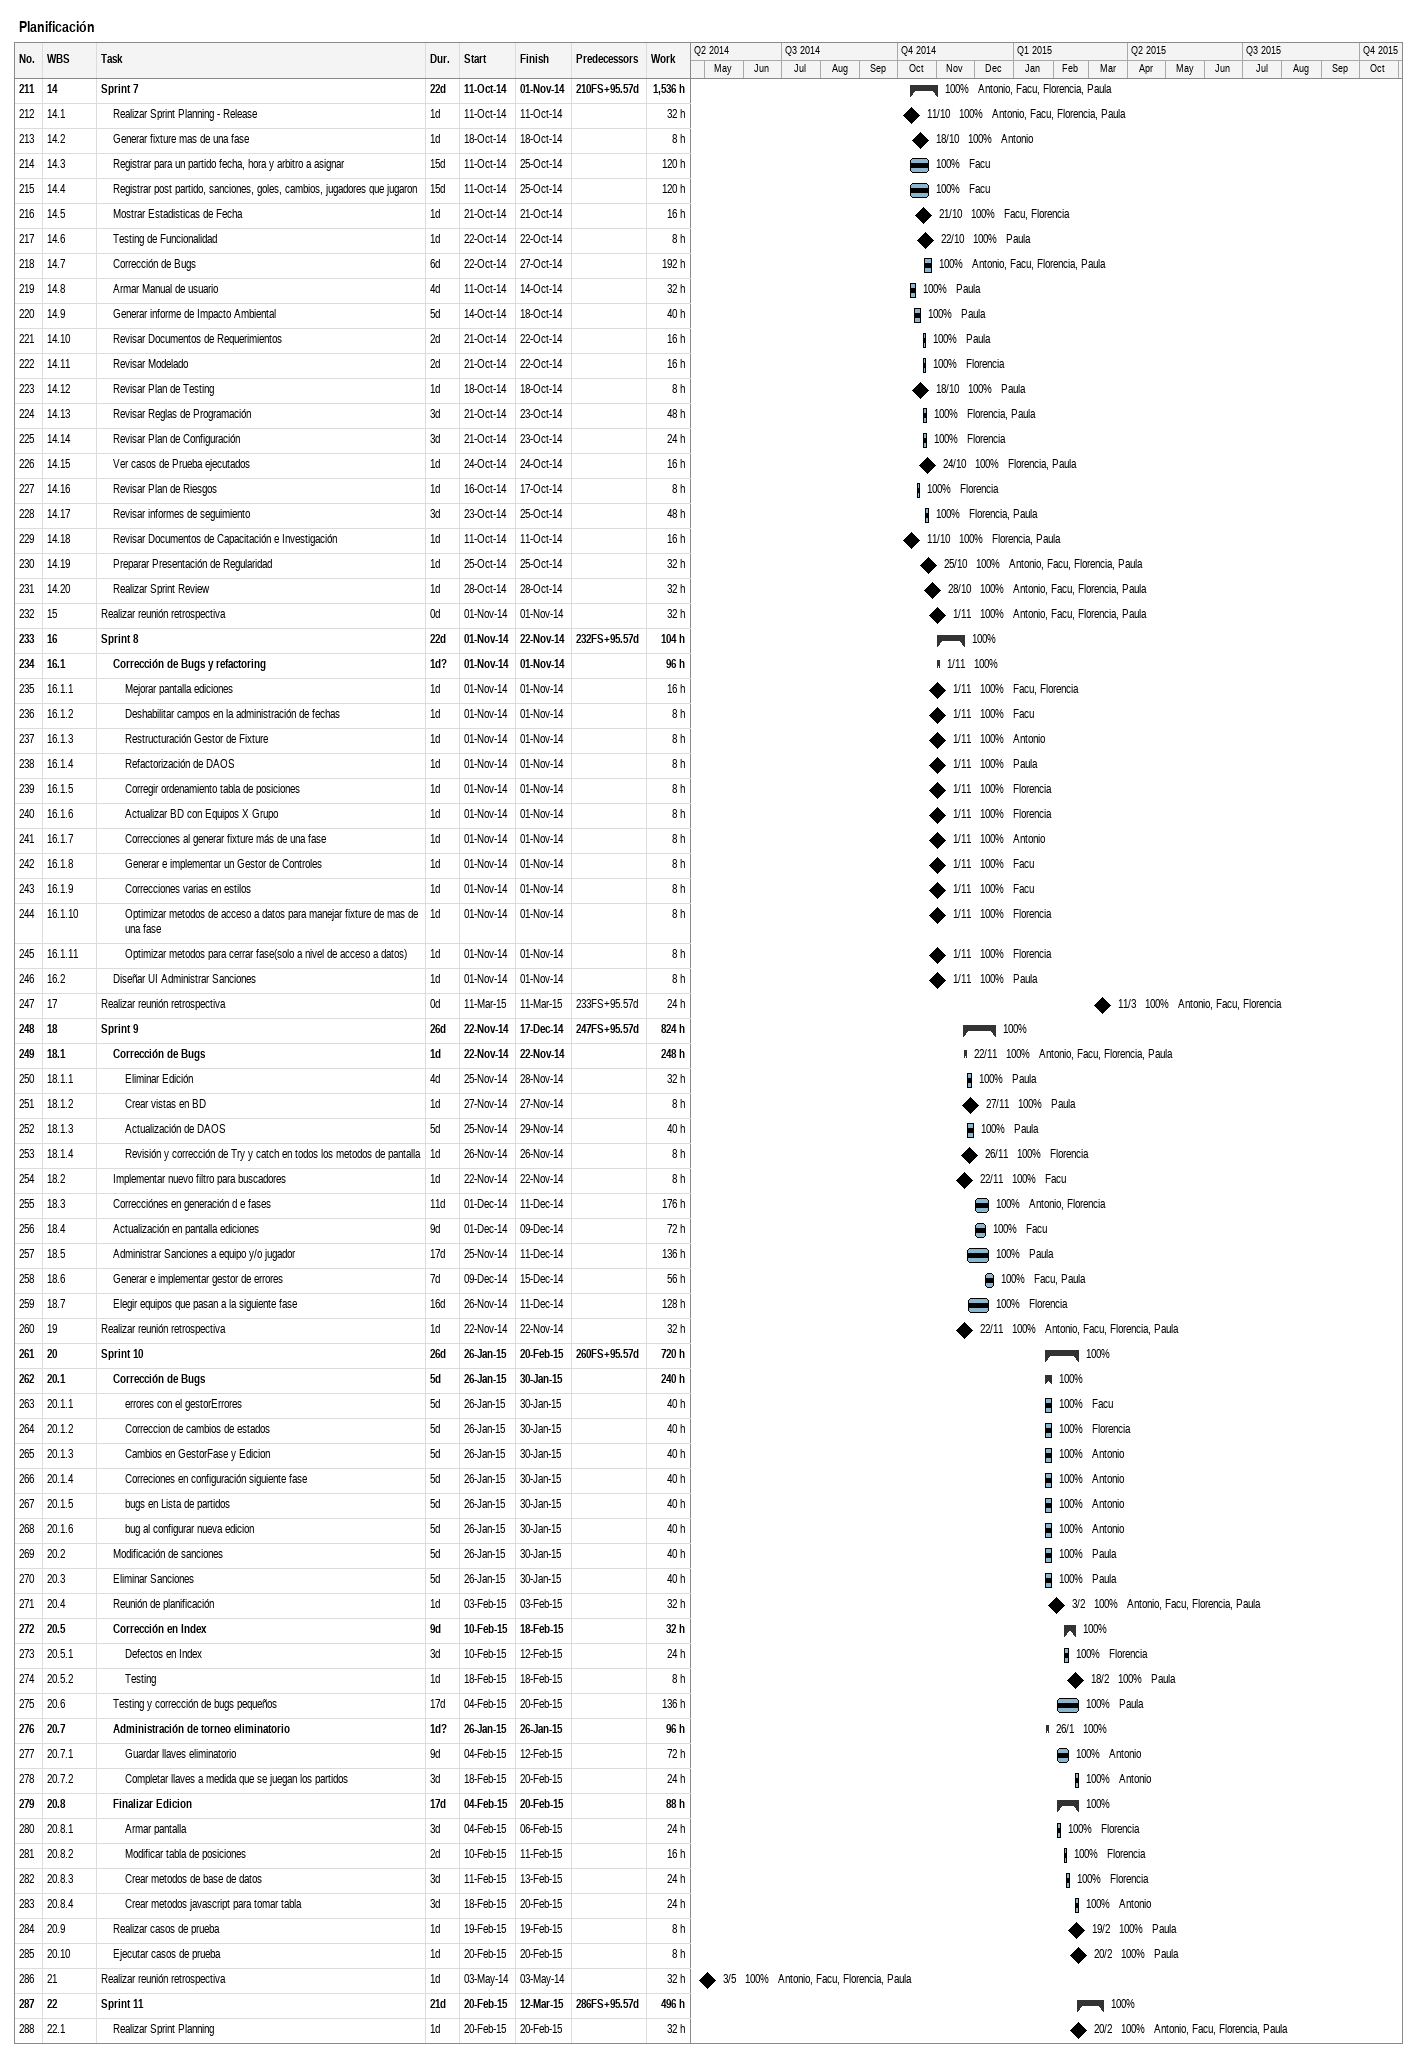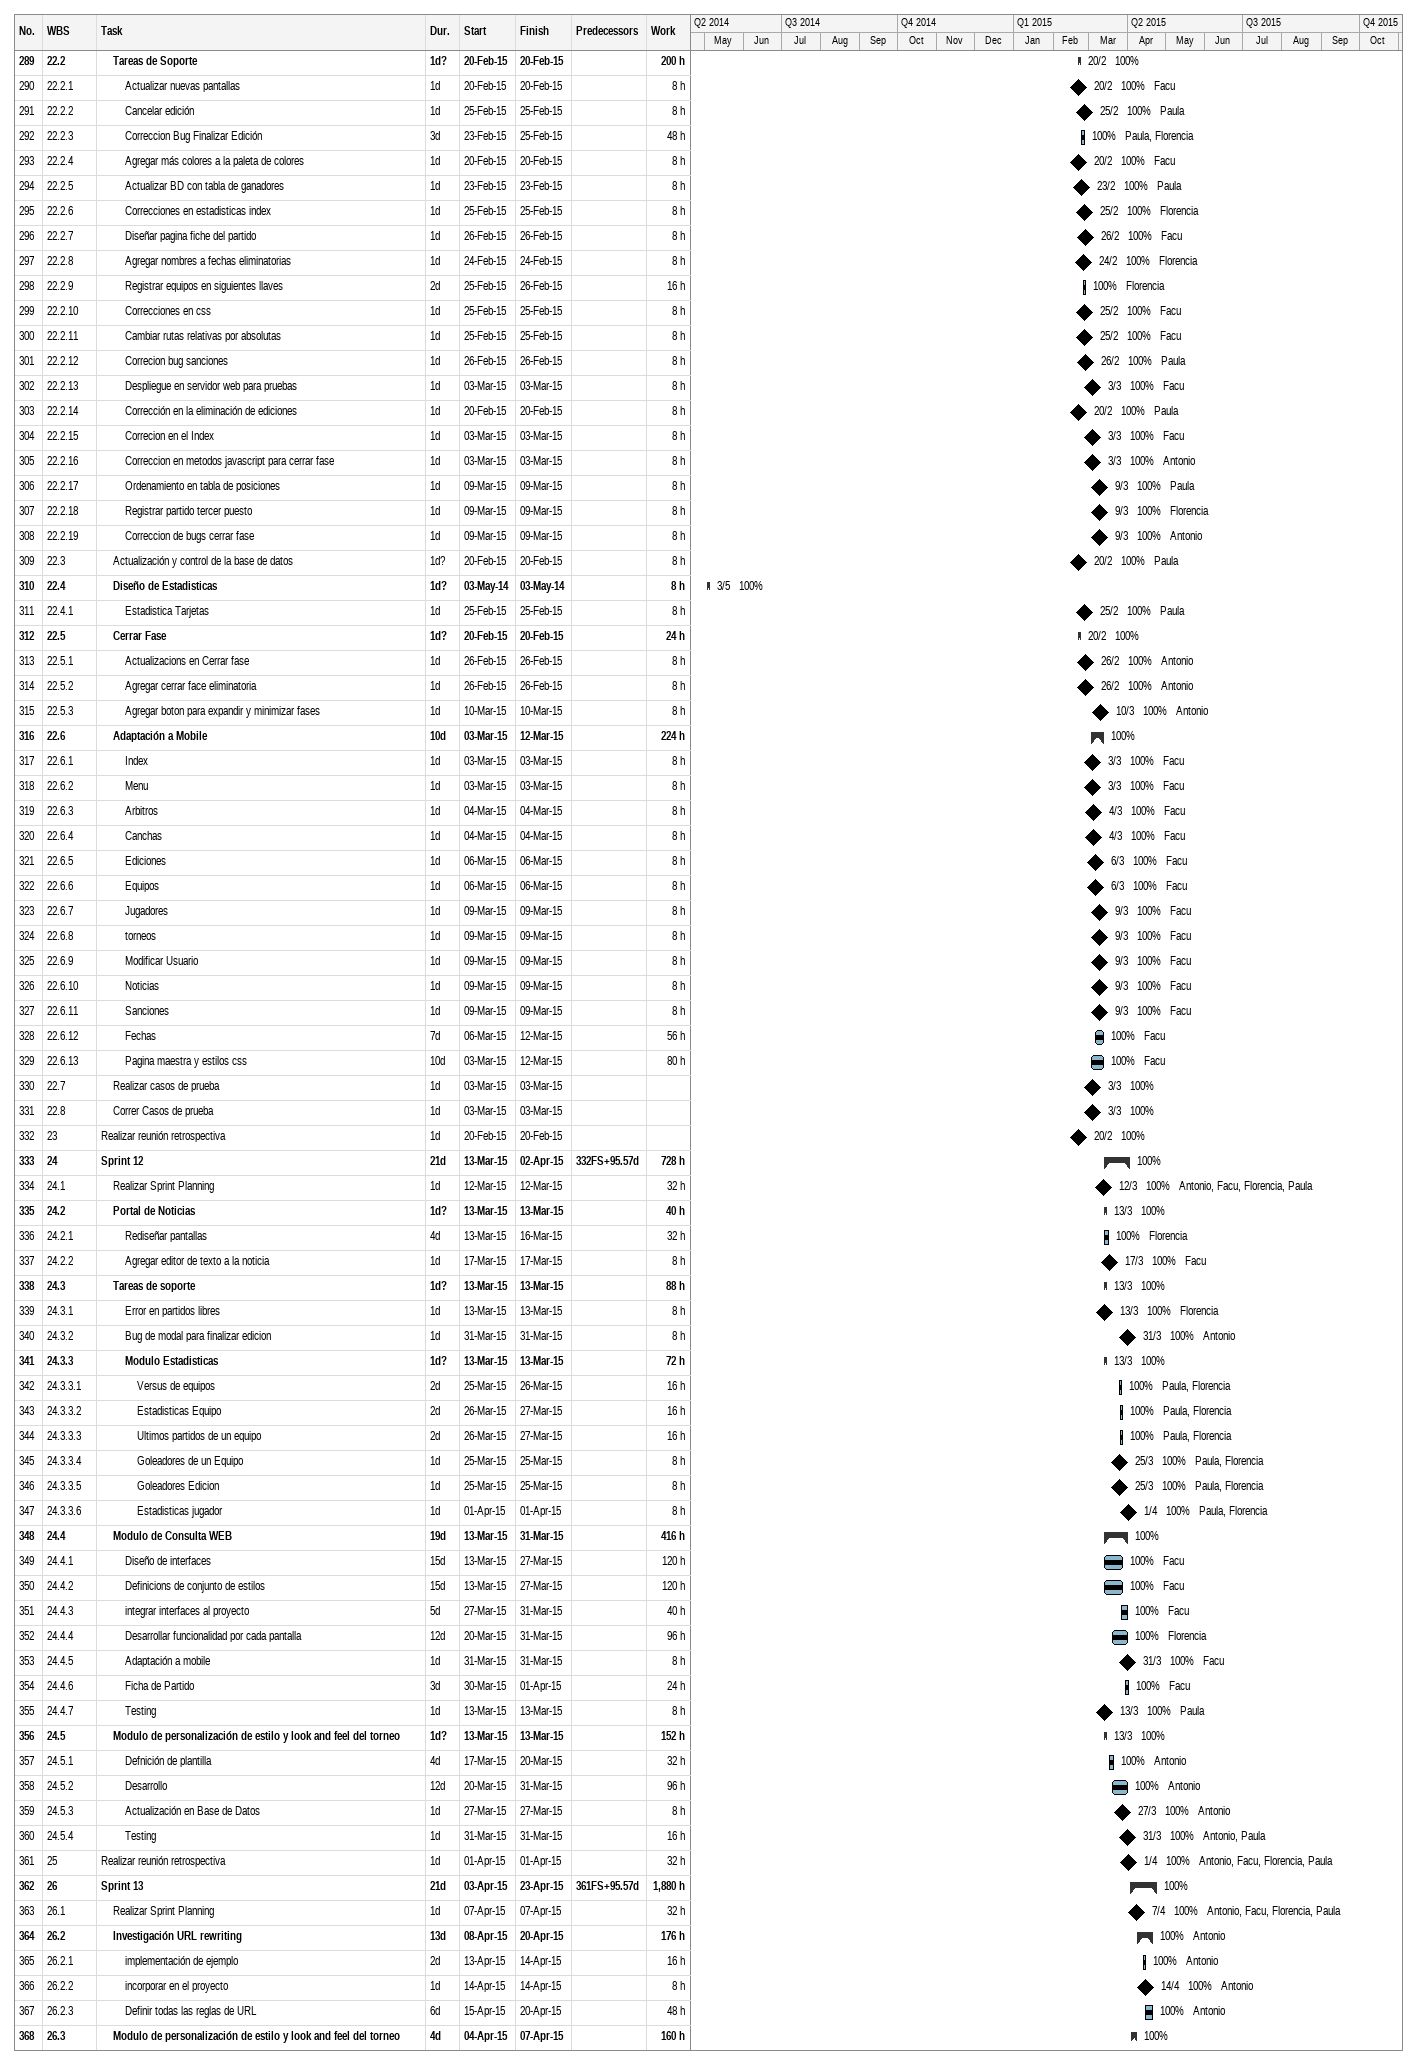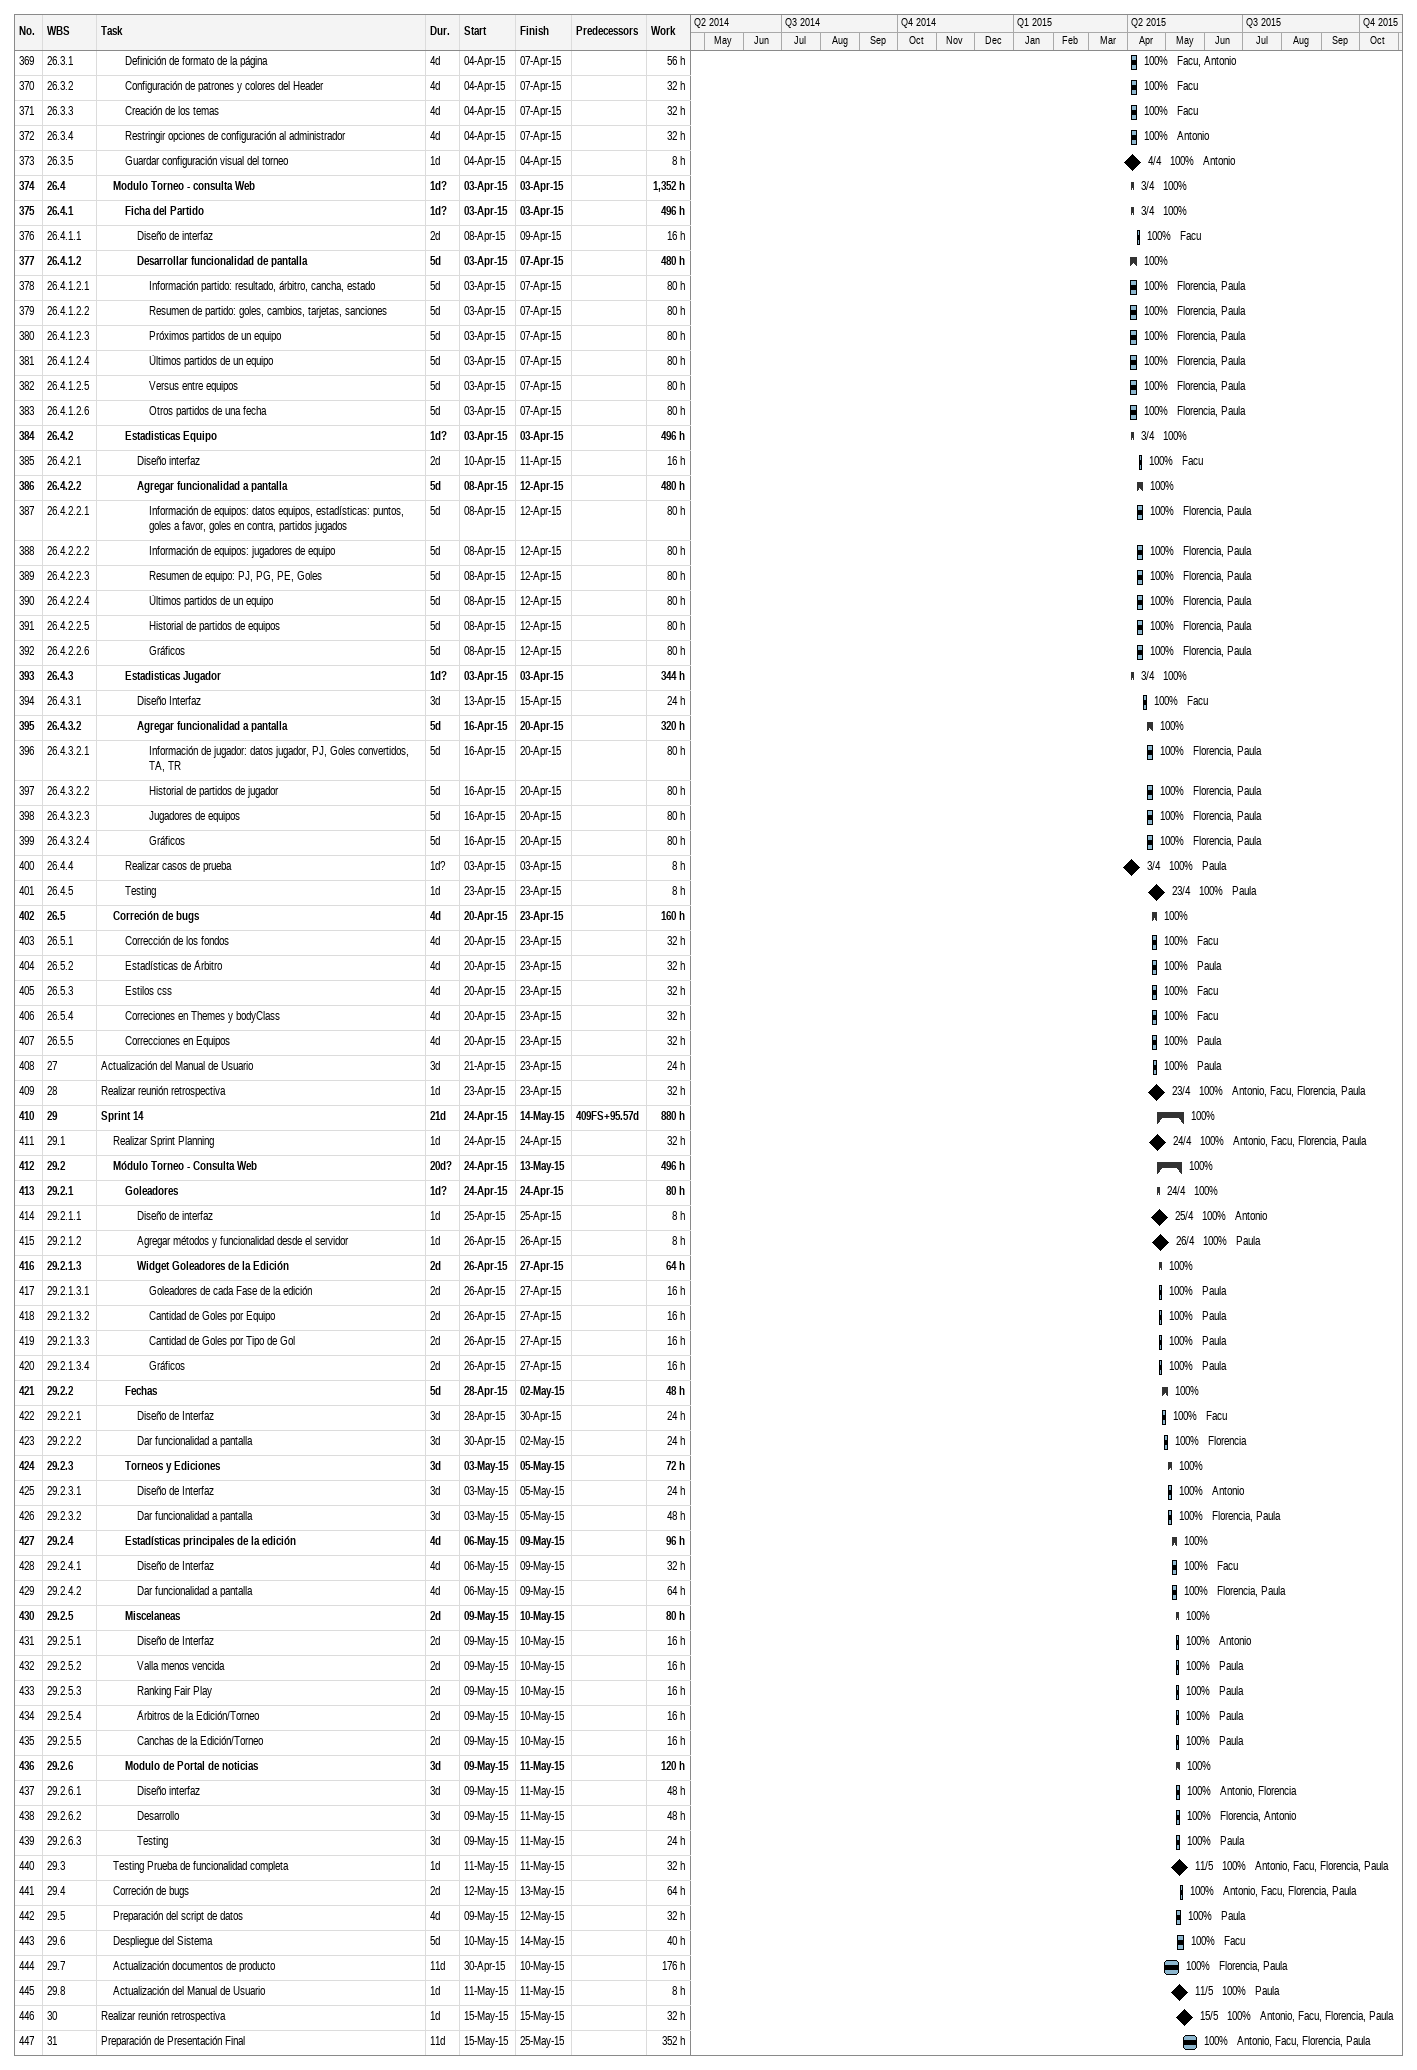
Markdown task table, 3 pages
Planificación

| ID | WBS | Task | Duration | Start | Finish | Predecessors | Resources | % complete | Work (h) |
|---|---|---|---|---|---|---|---|---|---|
| 211 | 14 | **Sprint 7** | 22d | 2014-10-11 | 2014-11-01 | 210FS+95.57d | Antonio, Facu, Florencia, Paula | 100 | 1536 |
| 212 | 14.1 | Realizar Sprint Planning - Release | 1d | 2014-10-11 | 2014-10-11 |  | Antonio, Facu, Florencia, Paula | 100 | 32 |
| 213 | 14.2 | Generar fixture mas de una fase | 1d | 2014-10-18 | 2014-10-18 |  | Antonio | 100 | 8 |
| 214 | 14.3 | Registrar para un partido fecha, hora y arbitro a asignar | 15d | 2014-10-11 | 2014-10-25 |  | Facu | 100 | 120 |
| 215 | 14.4 | Registrar post partido, sanciones, goles, cambios, jugadores que jugaron | 15d | 2014-10-11 | 2014-10-25 |  | Facu | 100 | 120 |
| 216 | 14.5 | Mostrar Estadisticas de Fecha | 1d | 2014-10-21 | 2014-10-21 |  | Facu, Florencia | 100 | 16 |
| 217 | 14.6 | Testing de Funcionalidad | 1d | 2014-10-22 | 2014-10-22 |  | Paula | 100 | 8 |
| 218 | 14.7 | Corrección de Bugs | 6d | 2014-10-22 | 2014-10-27 |  | Antonio, Facu, Florencia, Paula | 100 | 192 |
| 219 | 14.8 | Armar Manual de usuario | 4d | 2014-10-11 | 2014-10-14 |  | Paula | 100 | 32 |
| 220 | 14.9 | Generar informe de Impacto Ambiental | 5d | 2014-10-14 | 2014-10-18 |  | Paula | 100 | 40 |
| 221 | 14.10 | Revisar Documentos de Requerimientos | 2d | 2014-10-21 | 2014-10-22 |  | Paula | 100 | 16 |
| 222 | 14.11 | Revisar Modelado | 2d | 2014-10-21 | 2014-10-22 |  | Florencia | 100 | 16 |
| 223 | 14.12 | Revisar Plan de Testing | 1d | 2014-10-18 | 2014-10-18 |  | Paula | 100 | 8 |
| 224 | 14.13 | Revisar Reglas de Programación | 3d | 2014-10-21 | 2014-10-23 |  | Florencia, Paula | 100 | 48 |
| 225 | 14.14 | Revisar Plan de Configuración | 3d | 2014-10-21 | 2014-10-23 |  | Florencia | 100 | 24 |
| 226 | 14.15 | Ver casos de Prueba ejecutados | 1d | 2014-10-24 | 2014-10-24 |  | Florencia, Paula | 100 | 16 |
| 227 | 14.16 | Revisar Plan de Riesgos | 1d | 2014-10-16 | 2014-10-17 |  | Florencia | 100 | 8 |
| 228 | 14.17 | Revisar informes de seguimiento | 3d | 2014-10-23 | 2014-10-25 |  | Florencia, Paula | 100 | 48 |
| 229 | 14.18 | Revisar Documentos de Capacitación e Investigación | 1d | 2014-10-11 | 2014-10-11 |  | Florencia, Paula | 100 | 16 |
| 230 | 14.19 | Preparar Presentación de Regularidad | 1d | 2014-10-25 | 2014-10-25 |  | Antonio, Facu, Florencia, Paula | 100 | 32 |
| 231 | 14.20 | Realizar Sprint Review | 1d | 2014-10-28 | 2014-10-28 |  | Antonio, Facu, Florencia, Paula | 100 | 32 |
| 232 | 15 | Realizar reunión retrospectiva | 0d | 2014-11-01 | 2014-11-01 |  | Antonio, Facu, Florencia, Paula | 100 | 32 |
| 233 | 16 | **Sprint 8** | 22d | 2014-11-01 | 2014-11-22 | 232FS+95.57d |  | 100 | 104 |
| 234 | 16.1 | **Corrección de Bugs y refactoring** | 1d? | 2014-11-01 | 2014-11-01 |  |  | 100 | 96 |
| 235 | 16.1.1 | Mejorar pantalla ediciones | 1d | 2014-11-01 | 2014-11-01 |  | Facu, Florencia | 100 | 16 |
| 236 | 16.1.2 | Deshabilitar campos en la administración de fechas | 1d | 2014-11-01 | 2014-11-01 |  | Facu | 100 | 8 |
| 237 | 16.1.3 | Restructuración Gestor de Fixture | 1d | 2014-11-01 | 2014-11-01 |  | Antonio | 100 | 8 |
| 238 | 16.1.4 | Refactorización de DAOS | 1d | 2014-11-01 | 2014-11-01 |  | Paula | 100 | 8 |
| 239 | 16.1.5 | Corregir ordenamiento tabla de posiciones | 1d | 2014-11-01 | 2014-11-01 |  | Florencia | 100 | 8 |
| 240 | 16.1.6 | Actualizar BD con Equipos X Grupo | 1d | 2014-11-01 | 2014-11-01 |  | Florencia | 100 | 8 |
| 241 | 16.1.7 | Correcciones al generar fixture más de una fase | 1d | 2014-11-01 | 2014-11-01 |  | Antonio | 100 | 8 |
| 242 | 16.1.8 | Generar e implementar un Gestor de Controles | 1d | 2014-11-01 | 2014-11-01 |  | Facu | 100 | 8 |
| 243 | 16.1.9 | Correcciones varias en estilos | 1d | 2014-11-01 | 2014-11-01 |  | Facu | 100 | 8 |
| 244 | 16.1.10 | Optimizar metodos de acceso a datos para manejar fixture de mas de una fase | 1d | 2014-11-01 | 2014-11-01 |  | Florencia | 100 | 8 |
| 245 | 16.1.11 | Optimizar metodos para cerrar fase(solo a nivel de acceso a datos) | 1d | 2014-11-01 | 2014-11-01 |  | Florencia | 100 | 8 |
| 246 | 16.2 | Diseñar UI Administrar Sanciones | 1d | 2014-11-01 | 2014-11-01 |  | Paula | 100 | 8 |
| 247 | 17 | Realizar reunión retrospectiva | 0d | 2015-03-11 | 2015-03-11 | 233FS+95.57d | Antonio, Facu, Florencia | 100 | 24 |
| 248 | 18 | **Sprint 9** | 26d | 2014-11-22 | 2014-12-17 | 247FS+95.57d |  | 100 | 824 |
| 249 | 18.1 | **Corrección de Bugs** | 1d | 2014-11-22 | 2014-11-22 |  | Antonio, Facu, Florencia, Paula | 100 | 248 |
| 250 | 18.1.1 | Eliminar Edición | 4d | 2014-11-25 | 2014-11-28 |  | Paula | 100 | 32 |
| 251 | 18.1.2 | Crear vistas en BD | 1d | 2014-11-27 | 2014-11-27 |  | Paula | 100 | 8 |
| 252 | 18.1.3 | Actualización de DAOS | 5d | 2014-11-25 | 2014-11-29 |  | Paula | 100 | 40 |
| 253 | 18.1.4 | Revisión y corrección de Try y catch en todos los metodos de pantalla | 1d | 2014-11-26 | 2014-11-26 |  | Florencia | 100 | 8 |
| 254 | 18.2 | Implementar nuevo filtro para buscadores | 1d | 2014-11-22 | 2014-11-22 |  | Facu | 100 | 8 |
| 255 | 18.3 | Correcciónes en generación d e fases | 11d | 2014-12-01 | 2014-12-11 |  | Antonio, Florencia | 100 | 176 |
| 256 | 18.4 | Actualización en pantalla ediciones | 9d | 2014-12-01 | 2014-12-09 |  | Facu | 100 | 72 |
| 257 | 18.5 | Administrar Sanciones a equipo y/o jugador | 17d | 2014-11-25 | 2014-12-11 |  | Paula | 100 | 136 |
| 258 | 18.6 | Generar e implementar gestor de errores | 7d | 2014-12-09 | 2014-12-15 |  | Facu, Paula | 100 | 56 |
| 259 | 18.7 | Elegir equipos que pasan a la siguiente fase | 16d | 2014-11-26 | 2014-12-11 |  | Florencia | 100 | 128 |
| 260 | 19 | Realizar reunión retrospectiva | 1d | 2014-11-22 | 2014-11-22 |  | Antonio, Facu, Florencia, Paula | 100 | 32 |
| 261 | 20 | **Sprint 10** | 26d | 2015-01-26 | 2015-02-20 | 260FS+95.57d |  | 100 | 720 |
| 262 | 20.1 | **Corrección de Bugs** | 5d | 2015-01-26 | 2015-01-30 |  |  | 100 | 240 |
| 263 | 20.1.1 | errores con el gestorErrores | 5d | 2015-01-26 | 2015-01-30 |  | Facu | 100 | 40 |
| 264 | 20.1.2 | Correccion de cambios de estados | 5d | 2015-01-26 | 2015-01-30 |  | Florencia | 100 | 40 |
| 265 | 20.1.3 | Cambios en GestorFase y Edicion | 5d | 2015-01-26 | 2015-01-30 |  | Antonio | 100 | 40 |
| 266 | 20.1.4 | Correciones en configuración siguiente fase | 5d | 2015-01-26 | 2015-01-30 |  | Antonio | 100 | 40 |
| 267 | 20.1.5 | bugs en Lista de partidos | 5d | 2015-01-26 | 2015-01-30 |  | Antonio | 100 | 40 |
| 268 | 20.1.6 | bug al configurar nueva edicion | 5d | 2015-01-26 | 2015-01-30 |  | Antonio | 100 | 40 |
| 269 | 20.2 | Modificación de sanciones | 5d | 2015-01-26 | 2015-01-30 |  | Paula | 100 | 40 |
| 270 | 20.3 | Eliminar Sanciones | 5d | 2015-01-26 | 2015-01-30 |  | Paula | 100 | 40 |
| 271 | 20.4 | Reunión de planificación | 1d | 2015-02-03 | 2015-02-03 |  | Antonio, Facu, Florencia, Paula | 100 | 32 |
| 272 | 20.5 | **Corrección en Index** | 9d | 2015-02-10 | 2015-02-18 |  |  | 100 | 32 |
| 273 | 20.5.1 | Defectos en Index | 3d | 2015-02-10 | 2015-02-12 |  | Florencia | 100 | 24 |
| 274 | 20.5.2 | Testing | 1d | 2015-02-18 | 2015-02-18 |  | Paula | 100 | 8 |
| 275 | 20.6 | Testing y corrección de bugs pequeños | 17d | 2015-02-04 | 2015-02-20 |  | Paula | 100 | 136 |
| 276 | 20.7 | **Administración de torneo eliminatorio** | 1d? | 2015-01-26 | 2015-01-26 |  |  | 100 | 96 |
| 277 | 20.7.1 | Guardar llaves eliminatorio | 9d | 2015-02-04 | 2015-02-12 |  | Antonio | 100 | 72 |
| 278 | 20.7.2 | Completar llaves a medida que se juegan los partidos | 3d | 2015-02-18 | 2015-02-20 |  | Antonio | 100 | 24 |
| 279 | 20.8 | **Finalizar Edicion** | 17d | 2015-02-04 | 2015-02-20 |  |  | 100 | 88 |
| 280 | 20.8.1 | Armar pantalla | 3d | 2015-02-04 | 2015-02-06 |  | Florencia | 100 | 24 |
| 281 | 20.8.2 | Modificar tabla de posiciones | 2d | 2015-02-10 | 2015-02-11 |  | Florencia | 100 | 16 |
| 282 | 20.8.3 | Crear metodos de base de datos | 3d | 2015-02-11 | 2015-02-13 |  | Florencia | 100 | 24 |
| 283 | 20.8.4 | Crear metodos javascript para tomar tabla | 3d | 2015-02-18 | 2015-02-20 |  | Antonio | 100 | 24 |
| 284 | 20.9 | Realizar casos de prueba | 1d | 2015-02-19 | 2015-02-19 |  | Paula | 100 | 8 |
| 285 | 20.10 | Ejecutar casos de prueba | 1d | 2015-02-20 | 2015-02-20 |  | Paula | 100 | 8 |
| 286 | 21 | Realizar reunión retrospectiva | 1d | 2014-05-03 | 2014-05-03 |  | Antonio, Facu, Florencia, Paula | 100 | 32 |
| 287 | 22 | **Sprint 11** | 21d | 2015-02-20 | 2015-03-12 | 286FS+95.57d |  | 100 | 496 |
| 288 | 22.1 | Realizar Sprint Planning | 1d | 2015-02-20 | 2015-02-20 |  | Antonio, Facu, Florencia, Paula | 100 | 32 |
| 289 | 22.2 | **Tareas de Soporte** | 1d? | 2015-02-20 | 2015-02-20 |  |  | 100 | 200 |
| 290 | 22.2.1 | Actualizar nuevas pantallas | 1d | 2015-02-20 | 2015-02-20 |  | Facu | 100 | 8 |
| 291 | 22.2.2 | Cancelar edición | 1d | 2015-02-25 | 2015-02-25 |  | Paula | 100 | 8 |
| 292 | 22.2.3 | Correccion Bug Finalizar Edición | 3d | 2015-02-23 | 2015-02-25 |  | Paula, Florencia | 100 | 48 |
| 293 | 22.2.4 | Agregar más colores a la paleta de colores | 1d | 2015-02-20 | 2015-02-20 |  | Facu | 100 | 8 |
| 294 | 22.2.5 | Actualizar BD con tabla de ganadores | 1d | 2015-02-23 | 2015-02-23 |  | Paula | 100 | 8 |
| 295 | 22.2.6 | Correcciones en estadisticas index | 1d | 2015-02-25 | 2015-02-25 |  | Florencia | 100 | 8 |
| 296 | 22.2.7 | Diseñar pagina fiche del partido | 1d | 2015-02-26 | 2015-02-26 |  | Facu | 100 | 8 |
| 297 | 22.2.8 | Agregar nombres a fechas eliminatorias | 1d | 2015-02-24 | 2015-02-24 |  | Florencia | 100 | 8 |
| 298 | 22.2.9 | Registrar equipos en siguientes llaves | 2d | 2015-02-25 | 2015-02-26 |  | Florencia | 100 | 16 |
| 299 | 22.2.10 | Correcciones en css | 1d | 2015-02-25 | 2015-02-25 |  | Facu | 100 | 8 |
| 300 | 22.2.11 | Cambiar rutas relativas por absolutas | 1d | 2015-02-25 | 2015-02-25 |  | Facu | 100 | 8 |
| 301 | 22.2.12 | Correcion bug sanciones | 1d | 2015-02-26 | 2015-02-26 |  | Paula | 100 | 8 |
| 302 | 22.2.13 | Despliegue en servidor web para pruebas | 1d | 2015-03-03 | 2015-03-03 |  | Facu | 100 | 8 |
| 303 | 22.2.14 | Corrección en la eliminación de ediciones | 1d | 2015-02-20 | 2015-02-20 |  | Paula | 100 | 8 |
| 304 | 22.2.15 | Correcion en el Index | 1d | 2015-03-03 | 2015-03-03 |  | Facu | 100 | 8 |
| 305 | 22.2.16 | Correccion en metodos javascript para cerrar fase | 1d | 2015-03-03 | 2015-03-03 |  | Antonio | 100 | 8 |
| 306 | 22.2.17 | Ordenamiento en tabla de posiciones | 1d | 2015-03-09 | 2015-03-09 |  | Paula | 100 | 8 |
| 307 | 22.2.18 | Registrar partido tercer puesto | 1d | 2015-03-09 | 2015-03-09 |  | Florencia | 100 | 8 |
| 308 | 22.2.19 | Correccion de bugs cerrar fase | 1d | 2015-03-09 | 2015-03-09 |  | Antonio | 100 | 8 |
| 309 | 22.3 | Actualización y control de la base de datos | 1d? | 2015-02-20 | 2015-02-20 |  | Paula | 100 | 8 |
| 310 | 22.4 | **Diseño de Estadisticas** | 1d? | 2014-05-03 | 2014-05-03 |  |  | 100 | 8 |
| 311 | 22.4.1 | Estadistica Tarjetas | 1d | 2015-02-25 | 2015-02-25 |  | Paula | 100 | 8 |
| 312 | 22.5 | **Cerrar Fase** | 1d? | 2015-02-20 | 2015-02-20 |  |  | 100 | 24 |
| 313 | 22.5.1 | Actualizacions en Cerrar fase | 1d | 2015-02-26 | 2015-02-26 |  | Antonio | 100 | 8 |
| 314 | 22.5.2 | Agregar cerrar face eliminatoria | 1d | 2015-02-26 | 2015-02-26 |  | Antonio | 100 | 8 |
| 315 | 22.5.3 | Agregar boton para expandir y minimizar fases | 1d | 2015-03-10 | 2015-03-10 |  | Antonio | 100 | 8 |
| 316 | 22.6 | **Adaptación a Mobile** | 10d | 2015-03-03 | 2015-03-12 |  |  | 100 | 224 |
| 317 | 22.6.1 | Index | 1d | 2015-03-03 | 2015-03-03 |  | Facu | 100 | 8 |
| 318 | 22.6.2 | Menu | 1d | 2015-03-03 | 2015-03-03 |  | Facu | 100 | 8 |
| 319 | 22.6.3 | Arbitros | 1d | 2015-03-04 | 2015-03-04 |  | Facu | 100 | 8 |
| 320 | 22.6.4 | Canchas | 1d | 2015-03-04 | 2015-03-04 |  | Facu | 100 | 8 |
| 321 | 22.6.5 | Ediciones | 1d | 2015-03-06 | 2015-03-06 |  | Facu | 100 | 8 |
| 322 | 22.6.6 | Equipos | 1d | 2015-03-06 | 2015-03-06 |  | Facu | 100 | 8 |
| 323 | 22.6.7 | Jugadores | 1d | 2015-03-09 | 2015-03-09 |  | Facu | 100 | 8 |
| 324 | 22.6.8 | torneos | 1d | 2015-03-09 | 2015-03-09 |  | Facu | 100 | 8 |
| 325 | 22.6.9 | Modificar Usuario | 1d | 2015-03-09 | 2015-03-09 |  | Facu | 100 | 8 |
| 326 | 22.6.10 | Noticias | 1d | 2015-03-09 | 2015-03-09 |  | Facu | 100 | 8 |
| 327 | 22.6.11 | Sanciones | 1d | 2015-03-09 | 2015-03-09 |  | Facu | 100 | 8 |
| 328 | 22.6.12 | Fechas | 7d | 2015-03-06 | 2015-03-12 |  | Facu | 100 | 56 |
| 329 | 22.6.13 | Pagina maestra y estilos css | 10d | 2015-03-03 | 2015-03-12 |  | Facu | 100 | 80 |
| 330 | 22.7 | Realizar casos de prueba | 1d | 2015-03-03 | 2015-03-03 |  |  | 100 |  |
| 331 | 22.8 | Correr Casos de prueba | 1d | 2015-03-03 | 2015-03-03 |  |  | 100 |  |
| 332 | 23 | Realizar reunión retrospectiva | 1d | 2015-02-20 | 2015-02-20 |  |  | 100 |  |
| 333 | 24 | **Sprint 12** | 21d | 2015-03-13 | 2015-04-02 | 332FS+95.57d |  | 100 | 728 |
| 334 | 24.1 | Realizar Sprint Planning | 1d | 2015-03-12 | 2015-03-12 |  | Antonio, Facu, Florencia, Paula | 100 | 32 |
| 335 | 24.2 | **Portal de Noticias** | 1d? | 2015-03-13 | 2015-03-13 |  |  | 100 | 40 |
| 336 | 24.2.1 | Rediseñar pantallas | 4d | 2015-03-13 | 2015-03-16 |  | Florencia | 100 | 32 |
| 337 | 24.2.2 | Agregar editor de texto a la noticia | 1d | 2015-03-17 | 2015-03-17 |  | Facu | 100 | 8 |
| 338 | 24.3 | **Tareas de soporte** | 1d? | 2015-03-13 | 2015-03-13 |  |  | 100 | 88 |
| 339 | 24.3.1 | Error en partidos libres | 1d | 2015-03-13 | 2015-03-13 |  | Florencia | 100 | 8 |
| 340 | 24.3.2 | Bug de modal para finalizar edicion | 1d | 2015-03-31 | 2015-03-31 |  | Antonio | 100 | 8 |
| 341 | 24.3.3 | **Modulo Estadisticas** | 1d? | 2015-03-13 | 2015-03-13 |  |  | 100 | 72 |
| 342 | 24.3.3.1 | Versus de equipos | 2d | 2015-03-25 | 2015-03-26 |  | Paula, Florencia | 100 | 16 |
| 343 | 24.3.3.2 | Estadisticas Equipo | 2d | 2015-03-26 | 2015-03-27 |  | Paula, Florencia | 100 | 16 |
| 344 | 24.3.3.3 | Ultimos partidos de un equipo | 2d | 2015-03-26 | 2015-03-27 |  | Paula, Florencia | 100 | 16 |
| 345 | 24.3.3.4 | Goleadores de un Equipo | 1d | 2015-03-25 | 2015-03-25 |  | Paula, Florencia | 100 | 8 |
| 346 | 24.3.3.5 | Goleadores Edicion | 1d | 2015-03-25 | 2015-03-25 |  | Paula, Florencia | 100 | 8 |
| 347 | 24.3.3.6 | Estadisticas jugador | 1d | 2015-04-01 | 2015-04-01 |  | Paula, Florencia | 100 | 8 |
| 348 | 24.4 | **Modulo de Consulta WEB** | 19d | 2015-03-13 | 2015-03-31 |  |  | 100 | 416 |
| 349 | 24.4.1 | Diseño de interfaces | 15d | 2015-03-13 | 2015-03-27 |  | Facu | 100 | 120 |
| 350 | 24.4.2 | Definicions de conjunto de estilos | 15d | 2015-03-13 | 2015-03-27 |  | Facu | 100 | 120 |
| 351 | 24.4.3 | integrar interfaces al proyecto | 5d | 2015-03-27 | 2015-03-31 |  | Facu | 100 | 40 |
| 352 | 24.4.4 | Desarrollar funcionalidad por cada pantalla | 12d | 2015-03-20 | 2015-03-31 |  | Florencia | 100 | 96 |
| 353 | 24.4.5 | Adaptación a mobile | 1d | 2015-03-31 | 2015-03-31 |  | Facu | 100 | 8 |
| 354 | 24.4.6 | Ficha de Partido | 3d | 2015-03-30 | 2015-04-01 |  | Facu | 100 | 24 |
| 355 | 24.4.7 | Testing | 1d | 2015-03-13 | 2015-03-13 |  | Paula | 100 | 8 |
| 356 | 24.5 | **Modulo de personalización de estilo y look and feel del torneo** | 1d? | 2015-03-13 | 2015-03-13 |  |  | 100 | 152 |
| 357 | 24.5.1 | Defnición de plantilla | 4d | 2015-03-17 | 2015-03-20 |  | Antonio | 100 | 32 |
| 358 | 24.5.2 | Desarrollo | 12d | 2015-03-20 | 2015-03-31 |  | Antonio | 100 | 96 |
| 359 | 24.5.3 | Actualización en Base de Datos | 1d | 2015-03-27 | 2015-03-27 |  | Antonio | 100 | 8 |
| 360 | 24.5.4 | Testing | 1d | 2015-03-31 | 2015-03-31 |  | Antonio, Paula | 100 | 16 |
| 361 | 25 | Realizar reunión retrospectiva | 1d | 2015-04-01 | 2015-04-01 |  | Antonio, Facu, Florencia, Paula | 100 | 32 |
| 362 | 26 | **Sprint 13** | 21d | 2015-04-03 | 2015-04-23 | 361FS+95.57d |  | 100 | 1880 |
| 363 | 26.1 | Realizar Sprint Planning | 1d | 2015-04-07 | 2015-04-07 |  | Antonio, Facu, Florencia, Paula | 100 | 32 |
| 364 | 26.2 | **Investigación URL rewriting** | 13d | 2015-04-08 | 2015-04-20 |  | Antonio | 100 | 176 |
| 365 | 26.2.1 | implementación de ejemplo | 2d | 2015-04-13 | 2015-04-14 |  | Antonio | 100 | 16 |
| 366 | 26.2.2 | incorporar en el proyecto | 1d | 2015-04-14 | 2015-04-14 |  | Antonio | 100 | 8 |
| 367 | 26.2.3 | Definir todas las reglas de URL | 6d | 2015-04-15 | 2015-04-20 |  | Antonio | 100 | 48 |
| 368 | 26.3 | **Modulo de personalización de estilo y look and feel del torneo** | 4d | 2015-04-04 | 2015-04-07 |  |  | 100 | 160 |
| 369 | 26.3.1 | Definición de formato de la página | 4d | 2015-04-04 | 2015-04-07 |  | Facu, Antonio | 100 | 56 |
| 370 | 26.3.2 | Configuración de patrones y colores del Header | 4d | 2015-04-04 | 2015-04-07 |  | Facu | 100 | 32 |
| 371 | 26.3.3 | Creación de los temas | 4d | 2015-04-04 | 2015-04-07 |  | Facu | 100 | 32 |
| 372 | 26.3.4 | Restringir opciones de configuración al administrador | 4d | 2015-04-04 | 2015-04-07 |  | Antonio | 100 | 32 |
| 373 | 26.3.5 | Guardar configuración visual del torneo | 1d | 2015-04-04 | 2015-04-04 |  | Antonio | 100 | 8 |
| 374 | 26.4 | **Modulo Torneo - consulta Web** | 1d? | 2015-04-03 | 2015-04-03 |  |  | 100 | 1352 |
| 375 | 26.4.1 | **Ficha del Partido** | 1d? | 2015-04-03 | 2015-04-03 |  |  | 100 | 496 |
| 376 | 26.4.1.1 | Diseño de interfaz | 2d | 2015-04-08 | 2015-04-09 |  | Facu | 100 | 16 |
| 377 | 26.4.1.2 | **Desarrollar funcionalidad de pantalla** | 5d | 2015-04-03 | 2015-04-07 |  |  | 100 | 480 |
| 378 | 26.4.1.2.1 | Información partido: resultado, árbitro, cancha, estado | 5d | 2015-04-03 | 2015-04-07 |  | Florencia, Paula | 100 | 80 |
| 379 | 26.4.1.2.2 | Resumen de partido: goles, cambios, tarjetas, sanciones | 5d | 2015-04-03 | 2015-04-07 |  | Florencia, Paula | 100 | 80 |
| 380 | 26.4.1.2.3 | Próximos partidos de un equipo | 5d | 2015-04-03 | 2015-04-07 |  | Florencia, Paula | 100 | 80 |
| 381 | 26.4.1.2.4 | Últimos partidos de un equipo | 5d | 2015-04-03 | 2015-04-07 |  | Florencia, Paula | 100 | 80 |
| 382 | 26.4.1.2.5 | Versus entre equipos | 5d | 2015-04-03 | 2015-04-07 |  | Florencia, Paula | 100 | 80 |
| 383 | 26.4.1.2.6 | Otros partidos de una fecha | 5d | 2015-04-03 | 2015-04-07 |  | Florencia, Paula | 100 | 80 |
| 384 | 26.4.2 | **Estadisticas Equipo** | 1d? | 2015-04-03 | 2015-04-03 |  |  | 100 | 496 |
| 385 | 26.4.2.1 | Diseño interfaz | 2d | 2015-04-10 | 2015-04-11 |  | Facu | 100 | 16 |
| 386 | 26.4.2.2 | **Agregar funcionalidad a pantalla** | 5d | 2015-04-08 | 2015-04-12 |  |  | 100 | 480 |
| 387 | 26.4.2.2.1 | Información de equipos: datos equipos, estadísticas: puntos, goles a favor, goles en contra, partidos jugados | 5d | 2015-04-08 | 2015-04-12 |  | Florencia, Paula | 100 | 80 |
| 388 | 26.4.2.2.2 | Información de equipos: jugadores de equipo | 5d | 2015-04-08 | 2015-04-12 |  | Florencia, Paula | 100 | 80 |
| 389 | 26.4.2.2.3 | Resumen de equipo: PJ, PG, PE, Goles | 5d | 2015-04-08 | 2015-04-12 |  | Florencia, Paula | 100 | 80 |
| 390 | 26.4.2.2.4 | Últimos partidos de un equipo | 5d | 2015-04-08 | 2015-04-12 |  | Florencia, Paula | 100 | 80 |
| 391 | 26.4.2.2.5 | Historial de partidos de equipos | 5d | 2015-04-08 | 2015-04-12 |  | Florencia, Paula | 100 | 80 |
| 392 | 26.4.2.2.6 | Gráficos | 5d | 2015-04-08 | 2015-04-12 |  | Florencia, Paula | 100 | 80 |
| 393 | 26.4.3 | **Estadisticas Jugador** | 1d? | 2015-04-03 | 2015-04-03 |  |  | 100 | 344 |
| 394 | 26.4.3.1 | Diseño Interfaz | 3d | 2015-04-13 | 2015-04-15 |  | Facu | 100 | 24 |
| 395 | 26.4.3.2 | **Agregar funcionalidad a pantalla** | 5d | 2015-04-16 | 2015-04-20 |  |  | 100 | 320 |
| 396 | 26.4.3.2.1 | Información de jugador: datos jugador, PJ, Goles convertidos, TA, TR | 5d | 2015-04-16 | 2015-04-20 |  | Florencia, Paula | 100 | 80 |
| 397 | 26.4.3.2.2 | Historial de partidos de jugador | 5d | 2015-04-16 | 2015-04-20 |  | Florencia, Paula | 100 | 80 |
| 398 | 26.4.3.2.3 | Jugadores de equipos | 5d | 2015-04-16 | 2015-04-20 |  | Florencia, Paula | 100 | 80 |
| 399 | 26.4.3.2.4 | Gráficos | 5d | 2015-04-16 | 2015-04-20 |  | Florencia, Paula | 100 | 80 |
| 400 | 26.4.4 | Realizar casos de prueba | 1d? | 2015-04-03 | 2015-04-03 |  | Paula | 100 | 8 |
| 401 | 26.4.5 | Testing | 1d | 2015-04-23 | 2015-04-23 |  | Paula | 100 | 8 |
| 402 | 26.5 | **Correción de bugs** | 4d | 2015-04-20 | 2015-04-23 |  |  | 100 | 160 |
| 403 | 26.5.1 | Corrección de los fondos | 4d | 2015-04-20 | 2015-04-23 |  | Facu | 100 | 32 |
| 404 | 26.5.2 | Estadísticas de Árbitro | 4d | 2015-04-20 | 2015-04-23 |  | Paula | 100 | 32 |
| 405 | 26.5.3 | Estilos css | 4d | 2015-04-20 | 2015-04-23 |  | Facu | 100 | 32 |
| 406 | 26.5.4 | Correciones en Themes y bodyClass | 4d | 2015-04-20 | 2015-04-23 |  | Facu | 100 | 32 |
| 407 | 26.5.5 | Correcciones en Equipos | 4d | 2015-04-20 | 2015-04-23 |  | Paula | 100 | 32 |
| 408 | 27 | Actualización del Manual de Usuario | 3d | 2015-04-21 | 2015-04-23 |  | Paula | 100 | 24 |
| 409 | 28 | Realizar reunión retrospectiva | 1d | 2015-04-23 | 2015-04-23 |  | Antonio, Facu, Florencia, Paula | 100 | 32 |
| 410 | 29 | **Sprint 14** | 21d | 2015-04-24 | 2015-05-14 | 409FS+95.57d |  | 100 | 880 |
| 411 | 29.1 | Realizar Sprint Planning | 1d | 2015-04-24 | 2015-04-24 |  | Antonio, Facu, Florencia, Paula | 100 | 32 |
| 412 | 29.2 | **Módulo Torneo - Consulta Web** | 20d? | 2015-04-24 | 2015-05-13 |  |  | 100 | 496 |
| 413 | 29.2.1 | **Goleadores** | 1d? | 2015-04-24 | 2015-04-24 |  |  | 100 | 80 |
| 414 | 29.2.1.1 | Diseño de interfaz | 1d | 2015-04-25 | 2015-04-25 |  | Antonio | 100 | 8 |
| 415 | 29.2.1.2 | Agregar métodos y funcionalidad desde el servidor | 1d | 2015-04-26 | 2015-04-26 |  | Paula | 100 | 8 |
| 416 | 29.2.1.3 | **Widget Goleadores de la Edición** | 2d | 2015-04-26 | 2015-04-27 |  |  | 100 | 64 |
| 417 | 29.2.1.3.1 | Goleadores de cada Fase de la edición | 2d | 2015-04-26 | 2015-04-27 |  | Paula | 100 | 16 |
| 418 | 29.2.1.3.2 | Cantidad de Goles por Equipo | 2d | 2015-04-26 | 2015-04-27 |  | Paula | 100 | 16 |
| 419 | 29.2.1.3.3 | Cantidad de Goles por Tipo de Gol | 2d | 2015-04-26 | 2015-04-27 |  | Paula | 100 | 16 |
| 420 | 29.2.1.3.4 | Gráficos | 2d | 2015-04-26 | 2015-04-27 |  | Paula | 100 | 16 |
| 421 | 29.2.2 | **Fechas** | 5d | 2015-04-28 | 2015-05-02 |  |  | 100 | 48 |
| 422 | 29.2.2.1 | Diseño de Interfaz | 3d | 2015-04-28 | 2015-04-30 |  | Facu | 100 | 24 |
| 423 | 29.2.2.2 | Dar funcionalidad a pantalla | 3d | 2015-04-30 | 2015-05-02 |  | Florencia | 100 | 24 |
| 424 | 29.2.3 | **Torneos y Ediciones** | 3d | 2015-05-03 | 2015-05-05 |  |  | 100 | 72 |
| 425 | 29.2.3.1 | Diseño de Interfaz | 3d | 2015-05-03 | 2015-05-05 |  | Antonio | 100 | 24 |
| 426 | 29.2.3.2 | Dar funcionalidad a pantalla | 3d | 2015-05-03 | 2015-05-05 |  | Florencia, Paula | 100 | 48 |
| 427 | 29.2.4 | **Estadísticas principales de la edición** | 4d | 2015-05-06 | 2015-05-09 |  |  | 100 | 96 |
| 428 | 29.2.4.1 | Diseño de Interfaz | 4d | 2015-05-06 | 2015-05-09 |  | Facu | 100 | 32 |
| 429 | 29.2.4.2 | Dar funcionalidad a pantalla | 4d | 2015-05-06 | 2015-05-09 |  | Florencia, Paula | 100 | 64 |
| 430 | 29.2.5 | **Miscelaneas** | 2d | 2015-05-09 | 2015-05-10 |  |  | 100 | 80 |
| 431 | 29.2.5.1 | Diseño de Interfaz | 2d | 2015-05-09 | 2015-05-10 |  | Antonio | 100 | 16 |
| 432 | 29.2.5.2 | Valla menos vencida | 2d | 2015-05-09 | 2015-05-10 |  | Paula | 100 | 16 |
| 433 | 29.2.5.3 | Ranking Fair Play | 2d | 2015-05-09 | 2015-05-10 |  | Paula | 100 | 16 |
| 434 | 29.2.5.4 | Árbitros de la Edición/Torneo | 2d | 2015-05-09 | 2015-05-10 |  | Paula | 100 | 16 |
| 435 | 29.2.5.5 | Canchas de la Edición/Torneo | 2d | 2015-05-09 | 2015-05-10 |  | Paula | 100 | 16 |
| 436 | 29.2.6 | **Modulo de Portal de noticias** | 3d | 2015-05-09 | 2015-05-11 |  |  | 100 | 120 |
| 437 | 29.2.6.1 | Diseño interfaz | 3d | 2015-05-09 | 2015-05-11 |  | Antonio, Florencia | 100 | 48 |
| 438 | 29.2.6.2 | Desarrollo | 3d | 2015-05-09 | 2015-05-11 |  | Florencia, Antonio | 100 | 48 |
| 439 | 29.2.6.3 | Testing | 3d | 2015-05-09 | 2015-05-11 |  | Paula | 100 | 24 |
| 440 | 29.3 | Testing Prueba de funcionalidad completa | 1d | 2015-05-11 | 2015-05-11 |  | Antonio, Facu, Florencia, Paula | 100 | 32 |
| 441 | 29.4 | Correción de bugs | 2d | 2015-05-12 | 2015-05-13 |  | Antonio, Facu, Florencia, Paula | 100 | 64 |
| 442 | 29.5 | Preparación del script de datos | 4d | 2015-05-09 | 2015-05-12 |  | Paula | 100 | 32 |
| 443 | 29.6 | Despliegue del Sistema | 5d | 2015-05-10 | 2015-05-14 |  | Facu | 100 | 40 |
| 444 | 29.7 | Actualización documentos de producto | 11d | 2015-04-30 | 2015-05-10 |  | Florencia, Paula | 100 | 176 |
| 445 | 29.8 | Actualización del Manual de Usuario | 1d | 2015-05-11 | 2015-05-11 |  | Paula | 100 | 8 |
| 446 | 30 | Realizar reunión retrospectiva | 1d | 2015-05-15 | 2015-05-15 |  | Antonio, Facu, Florencia, Paula | 100 | 32 |
| 447 | 31 | Preparación de Presentación Final | 11d | 2015-05-15 | 2015-05-25 |  | Antonio, Facu, Florencia, Paula | 100 | 352 |
